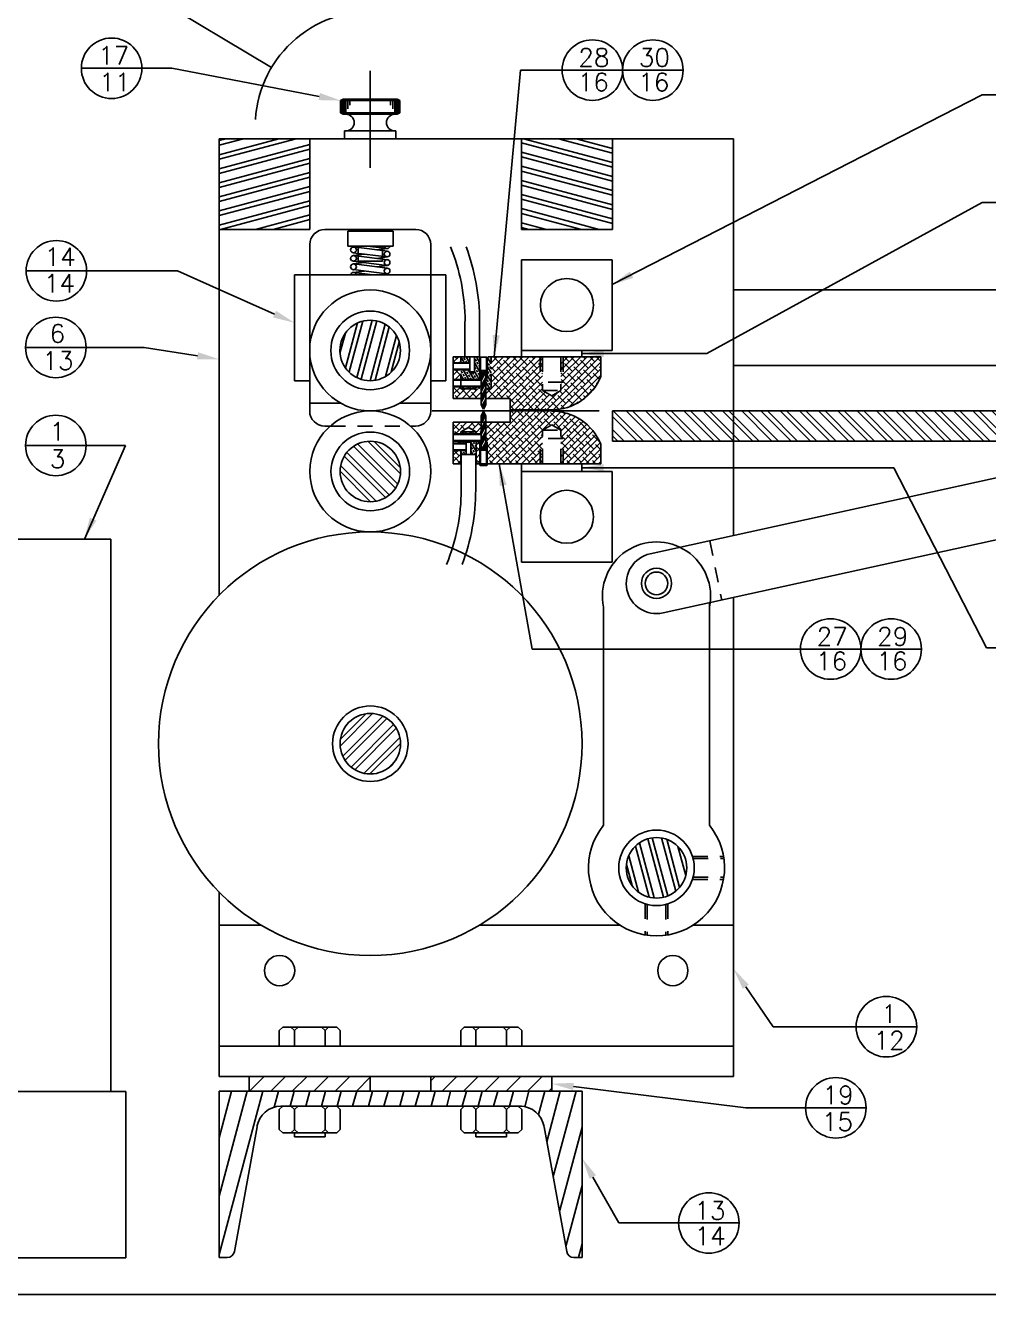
# Model space of a CAD drawing. Extents: x 0 to 34, y 0 to 23.8.
# Drawn here: x 16.91 to 24.87, y 0 to 10.49 of the extents above; entities that cross this region are included whole.
import ezdxf

# ---------------------------------------------------------------- set-up
doc = ezdxf.new("R2010")
doc.units = 0
doc.header["$MEASUREMENT"] = 0
doc.linetypes.add('HIDDEN2', pattern=[0.1875, 0.125, -0.0625])
doc.layers.get('0').update_dxf_attribs({"linetype": 'CONTINUOUS'})
for name, color, linetype in [('BORDER', 5, 'CONTINUOUS'), ('DIM', 1, 'CONTINUOUS'), ('HATCH', 2, 'CONTINUOUS'), ('HIDDEN2', 6, 'HIDDEN2'), ('OBJECT', 3, 'CONTINUOUS'), ('TEXT', 1, 'CONTINUOUS')]:
    doc.layers.add(name, color=color, linetype=linetype)
doc.styles.add('SIMPLEX', font='simplex')
doc.dimstyles.get("Standard").update_dxf_attribs({"dimtxt": 0.18, "dimasz": 0.18, "dimexe": 0.18, "dimexo": 0.0625, "dimgap": 0.09, "dimtad": 0, "dimtih": 1, "dimtoh": 1, "dimdec": 4, "dimzin": 0, "dimdsep": 46, "dimtxsty": 'STANDARD', "dimcen": 0.09, "dimadec": 0, "dimazin": 0, "dimtfac": 1, "dimtdec": 4, "dimtofl": 0, "dimtmove": 0, "dimatfit": 3, "dimfxl": 1, "dimtolj": 1, "dimtzin": 0, "dimarcsym": 0})

# ---------------------------------------------------------------- blocks, each defined once
blk = doc.blocks.new('*X11')
at = {"color": 0}
for p, q in [((66.304, 43.638), (66.666, 44.989)), ((66.304, 44.121), (66.536, 44.989)), ((66.304, 44.604), (66.407, 44.989)), ((66.759, 44.856), (66.795, 44.989)), ((66.891, 44.864), (66.924, 44.989)), ((67.02, 44.864), (67.054, 44.989)), ((67.15, 44.864), (67.183, 44.989)), ((67.279, 44.864), (67.313, 44.989)), ((67.408, 44.864), (67.442, 44.989)), ((67.538, 44.864), (67.571, 44.989)), ((67.667, 44.864), (67.701, 44.989)), ((67.797, 44.864), (67.83, 44.989)), ((67.926, 44.864), (67.96, 44.989)), ((68.056, 44.864), (68.089, 44.989)), ((68.185, 44.864), (68.218, 44.989)), ((68.314, 44.864), (68.348, 44.989)), ((68.444, 44.864), (68.477, 44.989)), ((68.573, 44.864), (68.607, 44.989)), ((68.703, 44.864), (68.736, 44.989)), ((68.831, 44.86), (68.865, 44.989)), ((68.943, 44.795), (68.995, 44.989)), ((69.012, 44.57), (69.124, 44.989)), ((69.064, 44.282), (69.254, 44.989)), ((69.117, 43.994), (69.304, 44.692)), ((69.169, 43.706), (69.304, 44.209)), ((69.274, 43.614), (69.304, 43.726))]:
    blk.add_line(p, q, dxfattribs=at)
blk = doc.blocks.new('*X10')
at = {"color": 0}
for p, q in [((66.556, 44.989), (66.677, 45.11)), ((66.732, 44.989), (66.854, 45.11)), ((66.909, 44.989), (67.031, 45.11)), ((67.086, 44.989), (67.208, 45.11)), ((67.263, 44.989), (67.384, 45.11)), ((68.054, 45.073), (68.091, 45.11)), ((68.147, 44.989), (68.268, 45.11)), ((68.323, 44.989), (68.445, 45.11)), ((68.5, 44.989), (68.622, 45.11)), ((68.677, 44.989), (68.799, 45.11)), ((68.854, 44.989), (68.975, 45.11)), ((67.439, 44.989), (67.554, 45.103)), ((69.03, 44.989), (69.054, 45.012))]:
    blk.add_line(p, q, dxfattribs=at)
blk = doc.blocks.new('*X3')
at = {"color": 0}
for p, q in [((68.819, 53.11), (69.554, 52.914)), ((69.109, 53.11), (69.554, 52.991)), ((69.254, 53.11), (69.554, 53.03)), ((69.544, 53.11), (69.554, 53.108)), ((68.804, 53.076), (69.554, 52.875)), ((68.804, 52.998), (69.554, 52.797)), ((68.804, 52.959), (69.554, 52.758)), ((68.804, 52.882), (69.554, 52.681)), ((68.804, 52.843), (69.554, 52.642)), ((68.804, 52.765), (69.554, 52.564)), ((68.804, 52.726), (69.554, 52.525)), ((68.804, 52.649), (69.554, 52.448)), ((68.804, 52.61), (69.554, 52.409)), ((68.804, 52.532), (69.445, 52.36)), ((68.804, 52.493), (69.3, 52.36)), ((68.804, 52.416), (69.01, 52.36)), ((68.804, 52.377), (68.865, 52.36))]:
    blk.add_line(p, q, dxfattribs=at)
blk = doc.blocks.new('*X1')
at = {"color": 0}
for p, q in [((67.305, 47.841), (67.573, 48.11)), ((67.306, 47.896), (67.518, 48.108)), ((67.326, 47.757), (67.657, 48.088)), ((67.345, 47.723), (67.691, 48.069)), ((67.395, 47.667), (67.747, 48.019)), ((67.427, 47.645), (67.769, 47.988)), ((67.503, 47.616), (67.799, 47.911)), ((67.551, 47.611), (67.804, 47.863)), ((67.722, 47.676), (67.739, 47.692))]:
    blk.add_line(p, q, dxfattribs=at)
blk = doc.blocks.new('*X4')
at = {"color": 0}
for p, q in [((66.304, 52.94), (66.942, 53.11)), ((66.304, 53.056), (66.507, 53.11)), ((66.304, 52.978), (66.797, 53.11)), ((66.304, 53.095), (66.362, 53.11)), ((66.304, 52.862), (67.054, 53.063)), ((66.304, 52.823), (67.054, 53.024)), ((66.304, 52.746), (67.054, 52.946)), ((66.304, 52.707), (67.054, 52.908)), ((66.304, 52.629), (67.054, 52.83)), ((66.304, 52.59), (67.054, 52.791)), ((66.304, 52.513), (67.054, 52.714)), ((66.304, 52.474), (67.054, 52.675)), ((66.304, 52.396), (67.054, 52.597)), ((66.316, 52.36), (67.054, 52.558)), ((66.606, 52.36), (67.054, 52.481)), ((66.751, 52.36), (67.054, 52.442)), ((67.04, 52.36), (67.054, 52.364))]:
    blk.add_line(p, q, dxfattribs=at)
blk = doc.blocks.new('*X2')
at = {"color": 0}
for p, q in [((67.803, 50.089), (67.533, 50.36)), ((67.802, 50.144), (67.587, 50.358)), ((67.711, 49.916), (67.36, 50.268)), ((67.762, 49.971), (67.415, 50.318)), ((67.781, 50.005), (67.449, 50.337)), ((67.603, 49.865), (67.309, 50.159)), ((67.68, 49.894), (67.338, 50.236)), ((67.555, 49.86), (67.304, 50.111))]:
    blk.add_line(p, q, dxfattribs=at)
blk = doc.blocks.new('*X5')
at = {"color": 0}
for p, q in [((67.348, 50.966), (67.448, 51.338)), ((67.378, 50.932), (67.491, 51.353)), ((67.443, 50.886), (67.57, 51.36)), ((67.478, 50.872), (67.608, 51.354)), ((67.553, 50.86), (67.678, 51.327)), ((67.593, 50.864), (67.711, 51.304)), ((67.303, 51.088), (67.348, 51.254)), ((67.679, 50.895), (67.77, 51.234)), ((67.727, 50.932), (67.793, 51.178))]:
    blk.add_line(p, q, dxfattribs=at)
blk = doc.blocks.new('*X6')
at = {"color": 0}
for p, q in [((69.859, 46.592), (69.746, 47.014)), ((69.9, 46.585), (69.778, 47.04)), ((69.976, 46.591), (69.846, 47.074)), ((70.012, 46.602), (69.883, 47.082)), ((70.079, 46.642), (69.961, 47.081)), ((70.109, 46.672), (70.003, 47.07)), ((70.161, 46.77), (70.096, 47.011)), ((69.77, 46.633), (69.69, 46.934)), ((69.717, 46.687), (69.671, 46.861))]:
    blk.add_line(p, q, dxfattribs=at)
blk = doc.blocks.new('*X7')
at = {"color": 0}
for p, q in [((69.759, 50.36), (69.556, 50.564)), ((69.812, 50.36), (69.562, 50.61)), ((69.918, 50.36), (69.668, 50.61)), ((69.971, 50.36), (69.721, 50.61)), ((70.077, 50.36), (69.827, 50.61)), ((70.13, 50.36), (69.88, 50.61)), ((70.237, 50.36), (69.987, 50.61)), ((70.29, 50.36), (70.04, 50.61)), ((70.396, 50.36), (70.146, 50.61)), ((70.449, 50.36), (70.199, 50.61)), ((70.554, 50.361), (70.305, 50.61)), ((70.554, 50.414), (70.358, 50.61)), ((70.554, 50.52), (70.464, 50.61)), ((70.554, 50.573), (70.517, 50.61)), ((70.767, 50.36), (70.554, 50.573)), ((70.873, 50.36), (70.623, 50.61)), ((70.926, 50.36), (70.676, 50.61)), ((71.032, 50.36), (70.782, 50.61)), ((71.085, 50.36), (70.835, 50.61)), ((71.191, 50.36), (70.941, 50.61)), ((71.244, 50.36), (70.994, 50.61)), ((71.35, 50.36), (71.1, 50.61)), ((71.403, 50.36), (71.153, 50.61)), ((71.509, 50.36), (71.259, 50.61)), ((71.562, 50.36), (71.312, 50.61)), ((71.668, 50.36), (71.418, 50.61)), ((71.721, 50.36), (71.471, 50.61)), ((71.828, 50.36), (71.578, 50.61)), ((71.881, 50.36), (71.631, 50.61)), ((71.987, 50.36), (71.737, 50.61)), ((72.04, 50.36), (71.79, 50.61)), ((72.146, 50.36), (71.896, 50.61)), ((72.199, 50.36), (71.949, 50.61)), ((72.305, 50.36), (72.055, 50.61)), ((72.358, 50.36), (72.108, 50.61)), ((72.464, 50.36), (72.214, 50.61)), ((72.517, 50.36), (72.267, 50.61)), ((72.623, 50.36), (72.373, 50.61)), ((72.676, 50.36), (72.426, 50.61)), ((72.782, 50.36), (72.532, 50.61)), ((72.835, 50.36), (72.585, 50.61)), ((72.941, 50.36), (72.691, 50.61)), ((72.994, 50.36), (72.744, 50.61)), ((73.1, 50.36), (72.85, 50.61)), ((73.153, 50.36), (72.903, 50.61)), ((73.259, 50.36), (73.009, 50.61)), ((73.312, 50.36), (73.062, 50.61)), ((73.419, 50.36), (73.169, 50.61)), ((73.472, 50.36), (73.222, 50.61)), ((73.578, 50.36), (73.328, 50.61)), ((73.631, 50.36), (73.381, 50.61)), ((73.737, 50.36), (73.487, 50.61)), ((73.79, 50.36), (73.54, 50.61)), ((73.896, 50.36), (73.646, 50.61)), ((73.949, 50.36), (73.699, 50.61)), ((74.055, 50.36), (73.805, 50.61)), ((74.108, 50.36), (73.858, 50.61)), ((74.214, 50.36), (73.964, 50.61)), ((74.267, 50.36), (74.017, 50.61)), ((74.373, 50.36), (74.123, 50.61)), ((74.426, 50.36), (74.176, 50.61)), ((74.46, 50.432), (74.282, 50.61)), ((74.46, 50.485), (74.335, 50.61)), ((74.903, 50.36), (74.7, 50.564)), ((75.01, 50.36), (74.76, 50.61)), ((75.063, 50.36), (74.813, 50.61)), ((75.169, 50.36), (74.919, 50.61)), ((75.222, 50.36), (74.972, 50.61)), ((75.328, 50.36), (75.078, 50.61)), ((75.381, 50.36), (75.131, 50.61)), ((75.487, 50.36), (75.237, 50.61)), ((75.54, 50.36), (75.29, 50.61)), ((75.646, 50.36), (75.396, 50.61)), ((75.699, 50.36), (75.449, 50.61)), ((75.805, 50.36), (75.555, 50.61)), ((75.858, 50.36), (75.608, 50.61)), ((75.964, 50.36), (75.714, 50.61)), ((76.017, 50.36), (75.767, 50.61)), ((76.123, 50.36), (75.873, 50.61)), ((76.176, 50.36), (75.926, 50.61)), ((76.282, 50.36), (76.032, 50.61)), ((76.335, 50.36), (76.085, 50.61)), ((76.441, 50.36), (76.191, 50.61)), ((76.494, 50.36), (76.244, 50.61)), ((76.601, 50.36), (76.351, 50.61)), ((76.654, 50.36), (76.404, 50.61)), ((76.76, 50.36), (76.51, 50.61)), ((76.81, 50.363), (76.563, 50.61)), ((76.81, 50.469), (76.669, 50.61)), ((77.29, 50.36), (77.068, 50.583)), ((77.396, 50.36), (77.146, 50.61)), ((77.449, 50.36), (77.199, 50.61)), ((77.555, 50.36), (77.305, 50.61)), ((77.608, 50.36), (77.358, 50.61)), ((77.714, 50.36), (77.464, 50.61)), ((77.767, 50.36), (77.517, 50.61)), ((77.873, 50.36), (77.623, 50.61)), ((77.926, 50.36), (77.676, 50.61)), ((78.032, 50.36), (77.782, 50.61)), ((78.085, 50.36), (77.835, 50.61)), ((78.192, 50.36), (77.942, 50.61)), ((78.245, 50.36), (77.995, 50.61)), ((78.351, 50.36), (78.101, 50.61)), ((78.372, 50.392), (78.154, 50.61)), ((78.372, 50.498), (78.26, 50.61)), ((78.372, 50.551), (78.313, 50.61)), ((78.669, 50.36), (78.425, 50.604)), ((78.722, 50.36), (78.472, 50.61)), ((78.828, 50.36), (78.578, 50.61)), ((78.881, 50.36), (78.631, 50.61)), ((78.987, 50.36), (78.737, 50.61)), ((79.04, 50.36), (78.79, 50.61)), ((79.146, 50.36), (78.896, 50.61)), ((79.199, 50.36), (78.949, 50.61)), ((79.305, 50.36), (79.055, 50.61)), ((79.358, 50.36), (79.108, 50.61)), ((79.464, 50.36), (79.214, 50.61)), ((79.517, 50.36), (79.267, 50.61)), ((79.623, 50.36), (79.373, 50.61)), ((79.676, 50.36), (79.426, 50.61)), ((79.783, 50.36), (79.533, 50.61)), ((79.836, 50.36), (79.586, 50.61)), ((79.942, 50.36), (79.692, 50.61)), ((79.995, 50.36), (79.745, 50.61)), ((80.101, 50.36), (79.851, 50.61)), ((80.154, 50.36), (79.904, 50.61)), ((80.26, 50.36), (80.01, 50.61)), ((80.313, 50.36), (80.063, 50.61)), ((80.419, 50.36), (80.169, 50.61)), ((80.472, 50.36), (80.222, 50.61)), ((80.554, 50.384), (80.328, 50.61)), ((80.554, 50.438), (80.381, 50.61)), ((80.554, 50.544), (80.487, 50.61)), ((80.554, 50.597), (80.54, 50.61)), ((69.653, 50.36), (69.556, 50.458)), ((70.714, 50.36), (70.554, 50.52)), ((74.85, 50.36), (74.673, 50.538)), ((77.131, 50.36), (77.001, 50.49)), ((77.237, 50.36), (77.041, 50.556)), ((78.563, 50.36), (78.425, 50.498)), ((69.6, 50.36), (69.556, 50.405)), ((70.608, 50.36), (70.554, 50.414)), ((70.555, 50.36), (70.554, 50.361)), ((74.744, 50.36), (74.651, 50.454)), ((74.691, 50.36), (74.651, 50.401)), ((77.078, 50.36), (77.001, 50.437)), ((78.51, 50.36), (78.425, 50.445))]:
    blk.add_line(p, q, dxfattribs=at)
blk = doc.blocks.new('*X17')
at = {"color": 0}
for p, q in [((41.347, 12.086), (41.319, 12.133)), ((41.322, 12.09), (41.319, 12.095)), ((41.341, 12.133), (41.34, 12.134)), ((41.355, 12.109), (41.345, 12.125)), ((41.368, 12.086), (41.359, 12.101)), ((41.39, 12.086), (41.362, 12.134)), ((41.387, 12.128), (41.384, 12.134)), ((41.394, 12.116), (41.392, 12.12)), ((41.434, 12.122), (41.432, 12.125)), ((41.477, 12.01), (41.432, 12.087)), ((41.448, 12.098), (41.438, 12.114)), ((41.477, 12.085), (41.449, 12.134)), ((41.462, 12.073), (41.452, 12.09)), ((41.476, 12.049), (41.467, 12.065)), ((41.477, 12.122), (41.471, 12.133)), ((41.569, 12.075), (41.537, 12.131)), ((41.541, 12.087), (41.537, 12.093)), ((41.555, 12.062), (41.546, 12.078)), ((41.559, 12.13), (41.557, 12.134)), ((41.569, 12.112), (41.564, 12.122)), ((41.341, 11.945), (41.319, 11.983)), ((41.332, 11.998), (41.323, 12.015)), ((41.346, 11.974), (41.337, 11.99)), ((41.384, 11.945), (41.338, 12.026)), ((41.36, 11.95), (41.351, 11.966)), ((41.364, 12.017), (41.36, 12.026)), ((41.378, 11.993), (41.369, 12.009)), ((41.428, 11.945), (41.381, 12.026)), ((41.393, 11.969), (41.383, 11.985)), ((41.406, 11.945), (41.397, 11.96)), ((41.425, 11.987), (41.418, 12)), ((41.439, 11.963), (41.43, 11.979)), ((41.471, 11.945), (41.432, 12.012)), ((41.443, 12.03), (41.434, 12.047)), ((41.458, 12.006), (41.448, 12.022)), ((41.472, 11.982), (41.462, 11.998)), ((41.477, 11.972), (41.476, 11.974)), ((41.569, 12), (41.537, 12.056)), ((41.569, 11.925), (41.537, 11.981)), ((41.551, 11.995), (41.541, 12.011)), ((41.565, 11.97), (41.555, 11.987)), ((41.569, 12.038), (41.56, 12.054)), ((41.569, 11.962), (41.569, 11.962)), ((41.32, 11.945), (41.319, 11.945)), ((41.321, 11.868), (41.319, 11.87)), ((41.342, 11.868), (41.333, 11.885)), ((41.356, 11.882), (41.354, 11.885)), ((41.364, 11.868), (41.36, 11.874)), ((41.386, 11.868), (41.376, 11.885)), ((41.402, 11.877), (41.397, 11.885)), ((41.407, 11.868), (41.407, 11.869)), ((41.429, 11.868), (41.419, 11.885)), ((41.449, 11.871), (41.441, 11.885)), ((41.449, 11.945), (41.444, 11.955)), ((41.472, 11.868), (41.462, 11.885)), ((41.487, 11.88), (41.486, 11.882)), ((41.559, 11.868), (41.527, 11.923)), ((41.528, 11.884), (41.527, 11.886)), ((41.537, 11.868), (41.533, 11.876)), ((41.546, 11.927), (41.537, 11.944)), ((41.56, 11.903), (41.551, 11.919)), ((41.569, 11.887), (41.565, 11.895))]:
    blk.add_line(p, q, dxfattribs=at)
blk = doc.blocks.new('*X15')
at = {"color": 0}
for p, q in [((18.525, 28.138), (18.523, 28.143)), ((18.544, 28.143), (18.538, 28.153)), ((18.547, 28.138), (18.544, 28.143)), ((18.566, 28.143), (18.556, 28.16)), ((18.569, 28.138), (18.566, 28.143)), ((18.58, 28.156), (18.578, 28.16)), ((18.587, 28.143), (18.585, 28.148)), ((18.59, 28.138), (18.587, 28.143)), ((18.609, 28.143), (18.599, 28.16)), ((18.612, 28.138), (18.609, 28.143)), ((18.627, 28.15), (18.621, 28.16)), ((18.634, 28.138), (18.631, 28.142)), ((18.648, 28.151), (18.643, 28.16)), ((18.524, 28.065), (18.523, 28.068)), ((18.527, 28.06), (18.524, 28.065)), ((18.536, 28.083), (18.534, 28.086)), ((18.537, 28.005), (18.534, 28.01)), ((18.543, 28.07), (18.536, 28.083)), ((18.549, 28.06), (18.548, 28.062)), ((18.557, 28.083), (18.554, 28.088)), ((18.559, 28.005), (18.556, 28.01)), ((18.566, 28.068), (18.557, 28.083)), ((18.6, 28.083), (18.598, 28.088)), ((18.648, 28.001), (18.6, 28.083)), ((18.618, 28.015), (18.608, 28.032)), ((18.622, 28.083), (18.619, 28.088)), ((18.622, 28.083), (18.622, 28.083)), ((18.632, 27.991), (18.623, 28.007)), ((18.636, 28.059), (18.627, 28.075)), ((18.644, 28.083), (18.641, 28.088)), ((18.648, 28.039), (18.641, 28.05)), ((18.648, 28.076), (18.644, 28.083)), ((18.535, 27.972), (18.523, 27.993)), ((18.539, 28.002), (18.537, 28.005)), ((18.553, 27.978), (18.544, 27.994)), ((18.566, 27.993), (18.559, 28.005)), ((18.621, 27.972), (18.604, 28.002)), ((18.643, 27.972), (18.637, 27.983))]:
    blk.add_line(p, q, dxfattribs=at)
blk = doc.blocks.new('*X16')
at = {"color": 0}
for p, q in [((18.74, 30.991), (19.144, 31.394)), ((18.74, 31.044), (19.091, 31.394)), ((18.74, 31.097), (19.038, 31.394)), ((18.759, 30.957), (19.197, 31.394)), ((18.812, 30.957), (19.25, 31.394)), ((18.865, 30.957), (19.302, 31.393)), ((18.929, 31.339), (18.985, 31.394)), ((18.929, 31.392), (18.932, 31.394)), ((18.959, 31.369), (18.934, 31.394)), ((19.039, 31.343), (18.987, 31.394)), ((19.118, 31.316), (19.052, 31.382)), ((19.171, 31.369), (19.146, 31.394)), ((19.198, 31.237), (19.349, 31.388)), ((19.251, 31.343), (19.199, 31.394)), ((19.331, 31.316), (19.264, 31.382)), ((19.286, 31.272), (19.392, 31.378)), ((19.32, 31.253), (19.432, 31.364)), ((19.384, 31.369), (19.369, 31.383)), ((18.46, 31.241), (18.52, 31.301)), ((18.46, 31.294), (18.467, 31.301)), ((18.509, 31.236), (18.46, 31.285)), ((18.478, 31.206), (18.573, 31.301)), ((18.556, 31.242), (18.522, 31.276)), ((18.562, 31.289), (18.551, 31.301)), ((18.582, 31.257), (18.626, 31.301)), ((18.641, 31.263), (18.604, 31.301)), ((18.618, 31.24), (18.679, 31.301)), ((18.648, 31.216), (18.69, 31.259)), ((18.69, 31.267), (18.657, 31.301)), ((18.73, 31.193), (18.838, 31.301)), ((18.73, 31.246), (18.785, 31.301)), ((18.73, 31.299), (18.732, 31.301)), ((18.732, 31.141), (18.891, 31.301)), ((18.8, 31.21), (18.734, 31.276)), ((18.774, 31.289), (18.763, 31.301)), ((18.853, 31.263), (18.816, 31.301)), ((18.933, 31.236), (18.869, 31.301)), ((18.986, 31.289), (18.929, 31.346)), ((19.012, 31.21), (18.946, 31.276)), ((19.065, 31.263), (18.999, 31.329)), ((19.145, 31.236), (19.079, 31.303)), ((19.198, 31.289), (19.132, 31.356)), ((19.198, 31.237), (19.158, 31.276)), ((19.265, 31.275), (19.211, 31.329)), ((19.357, 31.236), (19.291, 31.303)), ((19.41, 31.289), (19.344, 31.356)), ((19.349, 31.228), (19.469, 31.348)), ((19.349, 31.175), (19.503, 31.329)), ((19.368, 31.141), (19.534, 31.307)), ((19.368, 31.088), (19.563, 31.284)), ((19.437, 31.21), (19.37, 31.276)), ((19.49, 31.263), (19.423, 31.329)), ((19.463, 31.343), (19.448, 31.358)), ((19.569, 31.236), (19.503, 31.303)), ((18.486, 31.206), (18.469, 31.223)), ((18.473, 31.201), (18.478, 31.206)), ((18.491, 31.201), (18.486, 31.206)), ((18.602, 31.249), (18.601, 31.25)), ((18.651, 31.201), (18.648, 31.203)), ((18.69, 31.214), (18.681, 31.223)), ((18.685, 31.201), (18.69, 31.206)), ((18.69, 31.206), (18.69, 31.206)), ((18.747, 31.157), (18.73, 31.174)), ((18.827, 31.13), (18.76, 31.197)), ((18.88, 31.183), (18.813, 31.25)), ((18.906, 31.104), (18.84, 31.17)), ((18.959, 31.157), (18.893, 31.223)), ((18.918, 30.957), (19.197, 31.235)), ((18.971, 30.957), (19.178, 31.163)), ((19.039, 31.13), (18.973, 31.197)), ((19.092, 31.183), (19.026, 31.25)), ((19.118, 31.104), (19.052, 31.17)), ((19.171, 31.157), (19.105, 31.223)), ((19.178, 31.163), (19.179, 31.165)), ((19.179, 31.165), (19.197, 31.182)), ((19.197, 31.185), (19.185, 31.197)), ((19.384, 31.157), (19.349, 31.192)), ((19.368, 31.035), (19.59, 31.258)), ((19.368, 30.982), (19.615, 31.229)), ((19.396, 30.957), (19.637, 31.198)), ((19.463, 31.13), (19.397, 31.197)), ((19.449, 30.957), (19.657, 31.165)), ((19.516, 31.183), (19.45, 31.25)), ((19.543, 31.104), (19.476, 31.17)), ((19.596, 31.157), (19.529, 31.223)), ((19.673, 31.132), (19.609, 31.197)), ((18.46, 31.135), (18.471, 31.146)), ((18.463, 31.123), (18.46, 31.126)), ((18.465, 31.068), (18.46, 31.073)), ((18.46, 31.029), (18.499, 31.068)), ((18.509, 31.024), (18.465, 31.068)), ((18.471, 31.146), (18.476, 31.151)), ((18.511, 31.128), (18.495, 31.144)), ((18.499, 31.068), (18.504, 31.073)), ((18.501, 31.123), (18.506, 31.128)), ((18.506, 31.128), (18.523, 31.144)), ((18.516, 31.123), (18.511, 31.128)), ((18.523, 31.063), (18.522, 31.064)), ((18.648, 31.11), (18.683, 31.146)), ((18.648, 31.057), (18.68, 31.09)), ((18.68, 31.118), (18.652, 31.146)), ((18.68, 31.065), (18.654, 31.091)), ((18.685, 31.113), (18.68, 31.118)), ((18.68, 31.09), (18.685, 31.095)), ((18.685, 31.06), (18.68, 31.065)), ((18.74, 31.111), (18.735, 31.116)), ((18.735, 31.092), (18.74, 31.097)), ((18.74, 31.058), (18.735, 31.063)), ((18.774, 31.077), (18.74, 31.111)), ((18.8, 30.998), (18.74, 31.058)), ((18.853, 31.051), (18.787, 31.117)), ((18.933, 31.024), (18.866, 31.091)), ((18.986, 31.077), (18.92, 31.144)), ((19.012, 30.998), (18.946, 31.064)), ((19.065, 31.051), (18.999, 31.117)), ((19.024, 30.957), (19.178, 31.11)), ((19.077, 30.957), (19.178, 31.057)), ((19.145, 31.024), (19.079, 31.091)), ((19.178, 31.098), (19.132, 31.144)), ((19.178, 31.044), (19.158, 31.064)), ((19.178, 31.11), (19.197, 31.129)), ((19.197, 31.079), (19.178, 31.098)), ((19.178, 31.057), (19.197, 31.076)), ((19.349, 31.122), (19.368, 31.141)), ((19.368, 31.12), (19.349, 31.139)), ((19.349, 31.069), (19.368, 31.088)), ((19.41, 31.077), (19.368, 31.12)), ((19.437, 30.998), (19.37, 31.064)), ((19.49, 31.051), (19.423, 31.117)), ((19.502, 30.957), (19.674, 31.13)), ((19.569, 31.024), (19.503, 31.091)), ((19.555, 30.957), (19.679, 31.081)), ((19.622, 31.077), (19.556, 31.144)), ((19.649, 30.998), (19.582, 31.064)), ((19.679, 31.074), (19.635, 31.117)), ((18.46, 30.976), (18.523, 31.038)), ((18.523, 30.957), (18.469, 31.011)), ((18.494, 30.957), (18.523, 30.985)), ((18.648, 31.004), (18.68, 31.037)), ((18.668, 30.971), (18.648, 30.991)), ((18.653, 30.957), (18.68, 30.984)), ((18.68, 31.037), (18.685, 31.042)), ((18.68, 30.984), (18.685, 30.989)), ((18.685, 31.007), (18.681, 31.011)), ((18.735, 31.039), (18.74, 31.044)), ((18.735, 30.986), (18.74, 30.991)), ((18.735, 30.957), (18.735, 30.957)), ((18.788, 30.957), (18.76, 30.985)), ((18.88, 30.971), (18.813, 31.038)), ((18.841, 30.957), (18.84, 30.958)), ((18.947, 30.957), (18.893, 31.011)), ((19, 30.957), (18.973, 30.985)), ((19.092, 30.971), (19.026, 31.038)), ((19.053, 30.957), (19.052, 30.958)), ((19.159, 30.957), (19.105, 31.011)), ((19.13, 30.957), (19.178, 31.004)), ((19.197, 31.025), (19.178, 31.044)), ((19.178, 31.004), (19.197, 31.023)), ((19.183, 30.957), (19.197, 30.97)), ((19.197, 30.972), (19.185, 30.985)), ((19.349, 31.016), (19.368, 31.035)), ((19.357, 31.024), (19.349, 31.033)), ((19.349, 30.963), (19.368, 30.982)), ((19.368, 30.961), (19.349, 30.98)), ((19.372, 30.957), (19.368, 30.961)), ((19.425, 30.957), (19.397, 30.985)), ((19.516, 30.971), (19.45, 31.038)), ((19.478, 30.957), (19.476, 30.958)), ((19.584, 30.957), (19.529, 31.011)), ((19.608, 30.957), (19.679, 31.028)), ((19.637, 30.957), (19.609, 30.985)), ((19.661, 30.957), (19.679, 30.975)), ((19.679, 31.021), (19.662, 31.038))]:
    blk.add_line(p, q, dxfattribs=at)
blk = doc.blocks.new('*X18')
at = {"color": 0}
for p, q in [((41.257, 12.089), (41.302, 12.134)), ((41.266, 12.086), (41.257, 12.094)), ((41.286, 12.118), (41.27, 12.134)), ((41.307, 12.086), (41.319, 12.098)), ((41.542, 11.79), (41.885, 12.134)), ((41.569, 11.871), (41.832, 12.134)), ((41.569, 11.924), (41.779, 12.134)), ((41.569, 11.977), (41.726, 12.134)), ((41.569, 12.03), (41.673, 12.134)), ((41.569, 12.083), (41.62, 12.134)), ((41.578, 12.092), (41.569, 12.1)), ((41.657, 12.065), (41.591, 12.131)), ((41.595, 11.79), (41.938, 12.134)), ((41.648, 11.79), (41.975, 12.117)), ((41.737, 12.038), (41.671, 12.105)), ((41.71, 12.118), (41.695, 12.134)), ((41.701, 11.79), (41.975, 12.064)), ((41.79, 12.092), (41.748, 12.134)), ((41.817, 12.012), (41.75, 12.078)), ((41.87, 12.065), (41.803, 12.131)), ((41.949, 12.038), (41.883, 12.105)), ((41.923, 12.118), (41.907, 12.134)), ((41.975, 12.119), (41.96, 12.134)), ((41.975, 12.066), (41.962, 12.078)), ((41.975, 12.117), (41.991, 12.134)), ((41.994, 12.1), (41.975, 12.119)), ((41.975, 12.064), (41.994, 12.083)), ((41.994, 12.047), (41.975, 12.066)), ((42.031, 11.696), (42.469, 12.134)), ((42.084, 11.697), (42.476, 12.088)), ((42.146, 12.129), (42.15, 12.134)), ((42.146, 11.864), (42.416, 12.134)), ((42.146, 12.076), (42.165, 12.095)), ((42.165, 12.095), (42.203, 12.134)), ((42.165, 12.042), (42.256, 12.134)), ((42.165, 11.989), (42.31, 12.134)), ((42.165, 11.936), (42.363, 12.134)), ((42.214, 12.092), (42.172, 12.134)), ((42.241, 12.012), (42.175, 12.078)), ((42.294, 12.065), (42.228, 12.131)), ((42.373, 12.038), (42.307, 12.105)), ((42.347, 12.118), (42.331, 12.134)), ((42.426, 12.092), (42.384, 12.134)), ((42.453, 12.012), (42.387, 12.078)), ((42.476, 12.095), (42.44, 12.131)), ((41.257, 11.983), (41.3, 12.026)), ((41.26, 11.985), (41.257, 11.988)), ((41.272, 11.945), (41.319, 11.992)), ((41.319, 11.979), (41.273, 12.025)), ((41.604, 12.012), (41.569, 12.047)), ((41.631, 11.932), (41.569, 11.994)), ((41.684, 11.985), (41.618, 12.052)), ((41.71, 11.906), (41.644, 11.972)), ((41.763, 11.959), (41.697, 12.025)), ((41.726, 11.762), (41.975, 12.011)), ((41.843, 11.932), (41.777, 11.999)), ((41.896, 11.985), (41.83, 12.052)), ((41.923, 11.906), (41.856, 11.972)), ((41.975, 11.96), (41.909, 12.025)), ((41.975, 12.011), (41.994, 12.03)), ((41.975, 11.958), (41.994, 11.977)), ((41.976, 11.959), (41.975, 11.96)), ((41.994, 11.994), (41.989, 11.999)), ((42.144, 11.703), (42.476, 12.035)), ((42.161, 12.038), (42.146, 12.054)), ((42.146, 12.023), (42.165, 12.042)), ((42.165, 11.982), (42.146, 12.001)), ((42.146, 11.97), (42.165, 11.989)), ((42.188, 11.959), (42.165, 11.982)), ((42.267, 11.932), (42.201, 11.999)), ((42.215, 11.721), (42.476, 11.982)), ((42.32, 11.985), (42.254, 12.052)), ((42.347, 11.906), (42.281, 11.972)), ((42.4, 11.959), (42.334, 12.025)), ((42.465, 11.947), (42.413, 11.999)), ((42.476, 12.042), (42.466, 12.052)), ((41.257, 11.824), (41.318, 11.885)), ((41.257, 11.877), (41.265, 11.885)), ((41.313, 11.826), (41.257, 11.882)), ((41.276, 11.79), (41.354, 11.868)), ((41.3, 11.945), (41.299, 11.946)), ((41.392, 11.8), (41.326, 11.866)), ((41.329, 11.79), (41.407, 11.868)), ((41.382, 11.79), (41.46, 11.868)), ((41.445, 11.853), (41.43, 11.868)), ((41.487, 11.864), (41.483, 11.868)), ((41.527, 11.828), (41.566, 11.868)), ((41.604, 11.8), (41.538, 11.866)), ((41.578, 11.879), (41.569, 11.888)), ((41.657, 11.853), (41.591, 11.919)), ((41.737, 11.826), (41.671, 11.893)), ((41.79, 11.879), (41.724, 11.946)), ((41.726, 11.709), (41.975, 11.958)), ((41.817, 11.8), (41.75, 11.866)), ((41.766, 11.696), (41.994, 11.924)), ((41.87, 11.853), (41.803, 11.919)), ((41.819, 11.696), (41.994, 11.871)), ((41.949, 11.826), (41.883, 11.893)), ((41.994, 11.888), (41.936, 11.946)), ((42.029, 11.8), (41.962, 11.866)), ((42.146, 11.917), (42.154, 11.926)), ((42.165, 11.929), (42.148, 11.946)), ((42.154, 11.926), (42.165, 11.936)), ((42.214, 11.879), (42.165, 11.929)), ((42.241, 11.8), (42.175, 11.866)), ((42.294, 11.853), (42.228, 11.919)), ((42.373, 11.826), (42.307, 11.893)), ((42.327, 11.78), (42.423, 11.876)), ((42.426, 11.88), (42.36, 11.946)), ((42.403, 11.85), (42.387, 11.866)), ((42.447, 11.912), (42.44, 11.919)), ((41.296, 11.79), (41.273, 11.813)), ((41.455, 11.79), (41.406, 11.84)), ((41.435, 11.79), (41.487, 11.841)), ((41.487, 11.811), (41.485, 11.813)), ((41.667, 11.79), (41.618, 11.84)), ((41.72, 11.79), (41.697, 11.813)), ((41.763, 11.747), (41.726, 11.785)), ((41.843, 11.72), (41.777, 11.787)), ((41.896, 11.773), (41.83, 11.84)), ((41.92, 11.696), (41.856, 11.76)), ((41.872, 11.696), (42.017, 11.841)), ((41.976, 11.747), (41.909, 11.813)), ((41.925, 11.696), (42.051, 11.822)), ((41.978, 11.696), (42.124, 11.842)), ((42.055, 11.72), (41.989, 11.787)), ((42.128, 11.7), (42.068, 11.76)), ((42.108, 11.773), (42.07, 11.811)), ((42.188, 11.747), (42.121, 11.813)), ((42.161, 11.826), (42.138, 11.85)), ((42.252, 11.736), (42.201, 11.787)), ((42.319, 11.775), (42.254, 11.84)), ((42.287, 11.754), (42.281, 11.76)), ((42.349, 11.797), (42.334, 11.813)), ((41.761, 11.696), (41.726, 11.732)), ((41.814, 11.696), (41.803, 11.707)), ((41.973, 11.696), (41.936, 11.734)), ((42.026, 11.696), (42.015, 11.707)), ((42.173, 11.709), (42.148, 11.734))]:
    blk.add_line(p, q, dxfattribs=at)
blk = doc.blocks.new('*X14')
at = {"color": 0}
for p, q in [((41.487, 12.097), (41.512, 12.141)), ((41.487, 12.082), (41.516, 12.134)), ((41.487, 12.067), (41.521, 12.126)), ((41.487, 12.052), (41.525, 12.119)), ((41.487, 12.007), (41.527, 12.077)), ((41.487, 11.992), (41.527, 12.062)), ((41.487, 11.977), (41.527, 12.047)), ((41.487, 11.962), (41.527, 12.032)), ((41.487, 11.917), (41.527, 11.987)), ((41.487, 11.902), (41.527, 11.972)), ((41.487, 11.887), (41.527, 11.957)), ((41.487, 11.872), (41.527, 11.942)), ((41.488, 11.83), (41.527, 11.897)), ((41.497, 11.83), (41.527, 11.882)), ((41.506, 11.83), (41.527, 11.867)), ((41.514, 11.83), (41.527, 11.852))]:
    blk.add_line(p, q, dxfattribs=at)
blk = doc.blocks.new('*X13')
at = {"color": 0}
for p, q in [((41.487, 12.457), (41.509, 12.495)), ((41.487, 12.442), (41.518, 12.495)), ((41.487, 12.427), (41.526, 12.495)), ((41.487, 12.412), (41.527, 12.482)), ((41.487, 12.367), (41.527, 12.437)), ((41.487, 12.352), (41.527, 12.422)), ((41.487, 12.337), (41.527, 12.407)), ((41.487, 12.322), (41.527, 12.392)), ((41.487, 12.277), (41.527, 12.347)), ((41.487, 12.262), (41.527, 12.332)), ((41.487, 12.247), (41.527, 12.317)), ((41.487, 12.232), (41.527, 12.302)), ((41.493, 12.199), (41.527, 12.257)), ((41.498, 12.191), (41.527, 12.242)), ((41.502, 12.184), (41.527, 12.227)), ((41.506, 12.176), (41.527, 12.212))]:
    blk.add_line(p, q, dxfattribs=at)

msp = doc.modelspace()

# ---------------------------------------------------------------- linework, layer by layer
at = {"layer": 'BORDER'}
msp.add_line((0, 0), (33, 0), dxfattribs=at)
at = {"layer": 'DIM'}
for p, q in [((18.943, 10.142), (14.396, 12.857)), ((20.582, 7.702), (20.445, 7.702)), ((20.582, 7.697), (20.445, 7.697)), ((20.665, 7.571), (20.665, 7.75)), ((20.67, 7.748), (20.665, 7.745)), ((20.67, 7.748), (20.72, 7.748)), ((20.72, 7.748), (20.725, 7.745)), ((20.725, 7.571), (20.725, 7.75)), ((20.582, 7.647), (20.445, 7.647)), ((20.582, 7.642), (20.445, 7.642)), ((20.675, 7.562), (20.445, 7.562)), ((20.67, 7.638), (20.665, 7.641)), ((20.67, 7.568), (20.665, 7.571)), ((20.67, 7.638), (20.72, 7.638)), ((20.675, 7.353), (20.675, 7.638)), ((20.715, 7.353), (20.715, 7.638)), ((20.72, 7.638), (20.725, 7.641)), ((20.72, 7.568), (20.725, 7.571)), ((20.675, 7.502), (20.445, 7.502)), ((20.695, 7.318), (20.675, 7.353)), ((20.695, 7.318), (20.675, 7.353)), ((20.695, 7.318), (20.715, 7.353)), ((20.695, 7.318), (20.715, 7.353)), ((20.271, 7.303), (21.65, 7.303)), ((20.695, 7.298), (20.675, 7.263)), ((20.695, 7.298), (20.675, 7.263)), ((20.675, 7.263), (20.675, 6.978)), ((20.695, 7.298), (20.715, 7.263)), ((20.695, 7.298), (20.715, 7.263)), ((20.715, 7.263), (20.715, 6.978)), ((20.675, 7.114), (20.445, 7.114)), ((20.675, 7.054), (20.445, 7.054)), ((20.551, 7.036), (20.445, 7.036)), ((20.67, 7.048), (20.665, 7.045)), ((20.665, 7.045), (20.665, 6.856)), ((20.72, 7.048), (20.725, 7.045)), ((20.725, 7.045), (20.725, 6.856)), ((20.551, 6.976), (20.445, 6.976)), ((20.67, 6.978), (20.665, 6.975)), ((20.67, 6.978), (20.72, 6.978)), ((20.67, 6.978), (20.67, 6.853)), ((20.72, 6.978), (20.725, 6.975)), ((20.72, 6.978), (20.72, 6.853)), ((20.67, 6.853), (20.665, 6.856)), ((20.67, 6.853), (20.72, 6.853)), ((20.72, 6.853), (20.725, 6.856))]:
    msp.add_line(p, q, dxfattribs=at)
msp.add_arc((19.761, 9.653), 0.953, 83.8551, 176.4232, dxfattribs=at)
at = {"layer": 'HATCH'}
for p, q in [((20.541, 7.75), (20.541, 8.043)), ((20.661, 7.75), (20.661, 8.043)), ((20.541, 7.75), (20.661, 7.75)), ((20.582, 7.625), (20.582, 7.75)), ((20.62, 7.625), (20.62, 7.75)), ((20.582, 7.625), (20.62, 7.625)), ((20.582, 7.625), (20.601, 7.614)), ((20.62, 7.625), (20.601, 7.614)), ((20.551, 7.046), (20.57, 7.057)), ((20.551, 7.046), (20.589, 7.046)), ((20.551, 7.046), (20.551, 6.943)), ((20.589, 7.046), (20.57, 7.057)), ((20.589, 7.046), (20.589, 6.943)), ((20.51, 6.943), (20.63, 6.943)), ((20.51, 6.943), (20.51, 6.651)), ((20.63, 6.943), (20.63, 6.651))]:
    msp.add_line(p, q, dxfattribs=at)
for centre, radius, start, end in [((18.907, 8.044), 1.635, 0, 22.1563), ((18.907, 8.044), 1.755, 0, 20.5697), ((18.875, 6.651), 1.635, 337.8437, 0), ((18.875, 6.651), 1.755, 339.4303, 0)]:
    msp.add_arc(centre, radius, start, end, dxfattribs=at)
at = {"layer": 'HIDDEN2'}
for p, q in [((20.508, 7.75), (20.758, 7.75)), ((20.508, 7.485), (20.508, 7.75)), ((20.758, 7.485), (20.758, 7.75)), ((21.163, 7.75), (21.163, 7.542)), ((21.182, 7.75), (21.182, 7.471)), ((21.334, 7.75), (21.334, 7.471)), ((21.353, 7.75), (21.353, 7.542)), ((20.508, 7.485), (20.675, 7.485)), ((20.715, 7.485), (20.758, 7.485)), ((21.353, 7.542), (21.163, 7.542)), ((21.182, 7.471), (21.258, 7.427)), ((21.182, 7.471), (21.334, 7.471)), ((21.334, 7.471), (21.258, 7.427)), ((19.428, 7.178), (20.09, 7.178)), ((21.182, 7.145), (21.258, 7.189)), ((21.182, 6.866), (21.182, 7.145)), ((21.182, 7.145), (21.334, 7.145)), ((21.334, 7.145), (21.258, 7.189)), ((21.334, 6.866), (21.334, 7.145)), ((21.353, 7.074), (21.163, 7.074)), ((21.163, 6.866), (21.163, 7.074)), ((21.353, 6.866), (21.353, 7.074)), ((22.564, 6.23), (22.664, 5.74)), ((22.422, 3.622), (22.679, 3.622)), ((22.427, 3.603), (22.682, 3.603)), ((22.422, 3.432), (22.679, 3.432)), ((22.427, 3.451), (22.682, 3.451)), ((22.029, 3.23), (22.029, 2.973)), ((22.048, 3.224), (22.048, 2.97)), ((22.2, 3.224), (22.2, 2.97)), ((22.219, 3.23), (22.219, 2.973))]:
    msp.add_line(p, q, dxfattribs=at)
at = {"layer": 'OBJECT'}
for p, q in [((19.759, 10.115), (19.759, 9.312)), ((19.536, 9.88), (19.514, 9.868)), ((19.514, 9.868), (19.514, 9.768)), ((19.514, 9.868), (20.004, 9.868)), ((19.516, 9.868), (19.516, 9.768)), ((19.519, 9.768), (19.519, 9.868)), ((19.523, 9.868), (19.523, 9.768)), ((19.528, 9.768), (19.528, 9.868)), ((19.536, 9.88), (19.982, 9.88)), ((19.536, 9.868), (19.536, 9.768)), ((19.545, 9.768), (19.545, 9.868)), ((19.557, 9.868), (19.557, 9.771)), ((19.573, 9.799), (19.573, 9.868)), ((19.591, 9.868), (19.591, 9.831)), ((19.61, 9.864), (19.61, 9.868)), ((19.908, 9.864), (19.908, 9.868)), ((19.927, 9.868), (19.927, 9.831)), ((19.946, 9.799), (19.946, 9.868)), ((19.961, 9.868), (19.961, 9.771)), ((19.974, 9.768), (19.974, 9.868)), ((19.982, 9.88), (20.004, 9.868)), ((19.983, 9.868), (19.983, 9.768)), ((19.99, 9.768), (19.99, 9.868)), ((19.996, 9.868), (19.996, 9.768)), ((20, 9.768), (20, 9.868)), ((20.002, 9.868), (20.002, 9.768)), ((20.004, 9.868), (20.004, 9.768)), ((19.536, 9.755), (19.514, 9.768)), ((19.514, 9.768), (20.004, 9.768)), ((19.982, 9.755), (20.004, 9.768)), ((19.536, 9.755), (19.982, 9.755)), ((18.509, 9.553), (22.759, 9.553)), ((18.509, 9.553), (18.509, 8.803)), ((18.509, 9.553), (18.509, 5.778)), ((19.259, 9.553), (18.509, 9.553)), ((19.259, 9.553), (19.259, 8.803)), ((19.547, 9.617), (19.971, 9.617)), ((19.547, 9.617), (19.547, 9.553)), ((19.971, 9.617), (19.971, 9.553)), ((21.759, 9.553), (21.009, 9.553)), ((21.009, 9.553), (21.009, 8.803)), ((21.759, 9.553), (21.759, 8.803)), ((22.759, 9.553), (22.759, 6.273)), ((19.259, 8.803), (18.509, 8.803)), ((19.259, 8.803), (18.509, 8.803)), ((19.259, 8.803), (18.509, 8.803)), ((20.134, 8.803), (19.384, 8.803)), ((19.947, 8.79), (19.572, 8.79)), ((19.572, 8.79), (19.572, 8.665)), ((19.683, 8.803), (19.683, 8.79)), ((19.835, 8.803), (19.835, 8.79)), ((19.947, 8.79), (19.947, 8.665)), ((21.759, 8.803), (21.009, 8.803)), ((21.759, 8.803), (21.009, 8.803)), ((19.259, 7.428), (19.259, 8.678)), ((19.947, 8.665), (19.572, 8.665)), ((19.68, 8.665), (19.617, 8.658)), ((19.895, 8.576), (19.617, 8.611)), ((19.901, 8.623), (19.623, 8.658)), ((19.659, 8.665), (19.659, 8.54)), ((19.759, 8.665), (19.759, 8.663)), ((19.895, 8.646), (19.759, 8.663)), ((19.901, 8.646), (19.809, 8.634)), ((19.859, 8.665), (19.859, 8.54)), ((20.259, 7.428), (20.259, 8.678)), ((19.71, 8.599), (19.617, 8.588)), ((19.895, 8.506), (19.617, 8.541)), ((19.71, 8.529), (19.617, 8.518)), ((19.901, 8.553), (19.623, 8.588)), ((19.901, 8.483), (19.623, 8.518)), ((19.859, 8.54), (19.659, 8.54)), ((19.901, 8.576), (19.809, 8.564)), ((19.901, 8.506), (19.809, 8.495)), ((21.008, 8.553), (21.008, 7.803)), ((21.758, 8.553), (21.008, 8.553)), ((21.758, 7.803), (21.758, 8.553)), ((20.383, 8.428), (19.133, 8.428)), ((19.133, 7.553), (19.133, 8.428)), ((20.383, 8.428), (19.133, 8.428)), ((19.258, 8.428), (19.258, 7.303)), ((19.895, 8.436), (19.617, 8.471)), ((19.71, 8.459), (19.617, 8.448)), ((19.759, 8.431), (19.623, 8.448)), ((19.759, 8.431), (19.759, 8.428)), ((20.258, 7.303), (20.258, 8.428)), ((20.383, 7.553), (20.383, 8.428)), ((22.759, 8.303), (32.759, 8.303)), ((21.758, 7.803), (21.008, 7.803)), ((21.008, 7.75), (21.008, 7.803)), ((21.508, 7.75), (21.508, 7.803)), ((20.445, 7.407), (20.445, 7.75)), ((20.445, 7.75), (20.508, 7.75)), ((20.67, 7.568), (20.67, 7.75)), ((20.72, 7.568), (20.72, 7.75)), ((20.758, 7.75), (21.664, 7.75)), ((21.664, 7.588), (21.664, 7.75)), ((22.759, 7.678), (30.577, 7.678)), ((19.258, 7.553), (19.133, 7.553)), ((20.258, 7.553), (20.383, 7.553)), ((20.675, 7.557), (20.445, 7.557)), ((20.67, 7.568), (20.675, 7.565)), ((20.675, 7.568), (20.67, 7.568)), ((20.675, 7.407), (20.675, 7.565)), ((20.72, 7.568), (20.715, 7.568)), ((20.715, 7.565), (20.72, 7.568)), ((20.715, 7.407), (20.715, 7.565)), ((20.675, 7.507), (20.445, 7.507)), ((19.516, 7.366), (19.258, 7.366)), ((20.258, 7.366), (20, 7.366)), ((20.445, 7.407), (20.675, 7.407)), ((20.715, 7.407), (20.914, 7.407)), ((20.914, 7.313), (20.914, 7.407)), ((20.914, 7.313), (21.258, 7.313)), ((20.914, 7.303), (21.258, 7.303)), ((20.914, 7.303), (20.914, 7.209)), ((21.761, 7.303), (32.761, 7.303)), ((21.761, 7.053), (21.761, 7.303)), ((22.759, 7.303), (32.759, 7.303)), ((19.383, 7.178), (19.428, 7.178)), ((20.09, 7.178), (20.133, 7.178)), ((20.445, 7.209), (20.914, 7.209)), ((20.445, 7.209), (20.445, 6.865)), ((20.508, 7.131), (20.57, 7.167)), ((20.633, 7.131), (20.57, 7.167)), ((20.675, 7.209), (20.675, 7.051)), ((20.715, 7.209), (20.715, 7.051)), ((20.675, 7.109), (20.445, 7.109)), ((20.675, 7.059), (20.445, 7.059)), ((20.551, 7.031), (20.445, 7.031)), ((20.508, 7.131), (20.633, 7.131)), ((20.508, 7.109), (20.508, 7.131)), ((20.508, 7.031), (20.508, 7.059)), ((20.551, 7.044), (20.551, 6.943)), ((20.589, 7.044), (20.589, 6.943)), ((20.633, 7.109), (20.633, 7.131)), ((20.633, 6.865), (20.633, 7.059)), ((20.67, 7.048), (20.675, 7.051)), ((20.67, 7.048), (20.67, 6.865)), ((20.715, 7.051), (20.72, 7.048)), ((20.72, 7.048), (20.72, 6.865)), ((21.664, 7.028), (21.664, 6.866)), ((21.761, 7.053), (32.761, 7.053)), ((20.551, 6.981), (20.445, 6.981)), ((20.508, 6.865), (20.508, 6.981)), ((20.508, 6.943), (20.633, 6.943)), ((22.071, 6.122), (25.72, 6.924)), ((20.445, 6.865), (20.51, 6.865)), ((20.63, 6.865), (21.664, 6.865)), ((21.008, 6.803), (21.008, 6.865)), ((21.508, 6.803), (21.508, 6.865)), ((21.758, 6.803), (21.008, 6.803)), ((21.008, 6.803), (21.008, 6.053)), ((21.758, 6.053), (21.758, 6.803)), ((25.827, 6.436), (22.178, 5.634)), ((17.615, 6.244), (16.615, 6.244)), ((17.615, 1.678), (17.615, 6.244)), ((21.758, 6.053), (21.008, 6.053)), ((21.687, 5.681), (21.687, 3.881)), ((22.562, 3.881), (22.562, 5.718)), ((22.759, 5.761), (22.759, 2.053)), ((18.509, 3.329), (18.509, 2.053)), ((18.509, 3.053), (18.509, 1.803)), ((18.858, 3.053), (18.509, 3.053)), ((21.821, 3.053), (20.66, 3.053)), ((22.759, 3.053), (22.427, 3.053)), ((22.759, 3.053), (22.759, 1.803)), ((22.759, 3.053), (22.759, 1.803)), ((22.759, 3.053), (22.759, 2.053)), ((19.006, 2.184), (19.035, 2.21)), ((19.035, 2.21), (19.482, 2.21)), ((19.132, 2.184), (19.103, 2.21)), ((19.132, 2.184), (19.162, 2.21)), ((19.385, 2.184), (19.356, 2.21)), ((19.385, 2.184), (19.414, 2.21)), ((19.511, 2.184), (19.482, 2.21)), ((20.506, 2.184), (20.535, 2.21)), ((20.535, 2.21), (20.982, 2.21)), ((20.632, 2.184), (20.603, 2.21)), ((20.632, 2.184), (20.662, 2.21)), ((20.885, 2.184), (20.856, 2.21)), ((20.885, 2.184), (20.914, 2.21)), ((21.011, 2.184), (20.982, 2.21)), ((19.006, 2.184), (19.006, 2.079)), ((19.132, 2.184), (19.132, 2.053)), ((19.385, 2.184), (19.385, 2.053)), ((19.511, 2.184), (19.511, 2.079)), ((20.506, 2.184), (20.506, 2.079)), ((20.632, 2.184), (20.632, 2.053)), ((20.885, 2.184), (20.885, 2.053)), ((21.011, 2.184), (21.011, 2.079)), ((18.509, 2.053), (22.759, 2.053)), ((19.006, 2.079), (19.006, 2.053)), ((19.006, 2.053), (19.511, 2.053)), ((19.511, 2.079), (19.511, 2.053)), ((20.506, 2.079), (20.506, 2.053)), ((20.506, 2.053), (21.011, 2.053)), ((21.011, 2.079), (21.011, 2.053)), ((22.759, 1.803), (22.759, 2.053)), ((18.509, 1.803), (22.759, 1.803)), ((18.759, 1.682), (18.759, 1.803)), ((19.759, 1.682), (19.759, 1.803)), ((20.259, 1.682), (20.259, 1.803)), ((21.259, 1.682), (21.259, 1.803)), ((22.634, 1.803), (22.759, 1.803)), ((17.74, 1.678), (1.181, 1.678)), ((17.74, 1.678), (17.74, 0.303)), ((18.509, 1.682), (21.509, 1.682)), ((18.509, 0.307), (18.509, 1.682)), ((18.634, 1.682), (19.384, 1.682)), ((18.634, 1.682), (19.384, 1.682)), ((18.759, 1.682), (19.759, 1.682)), ((18.759, 1.682), (18.759, 1.682)), ((19.759, 1.682), (19.759, 1.682)), ((20.259, 1.682), (21.259, 1.682)), ((20.259, 1.682), (20.259, 1.682)), ((21.259, 1.682), (21.259, 1.682)), ((21.509, 0.307), (21.509, 1.682)), ((19.006, 1.531), (19.035, 1.557)), ((19.006, 1.531), (19.006, 1.364)), ((19.02, 1.557), (21.009, 1.557)), ((19.035, 1.557), (19.482, 1.557)), ((19.132, 1.531), (19.103, 1.557)), ((19.132, 1.531), (19.162, 1.557)), ((19.132, 1.531), (19.132, 1.364)), ((19.132, 1.531), (19.132, 1.364)), ((19.385, 1.531), (19.356, 1.557)), ((19.385, 1.531), (19.414, 1.557)), ((19.385, 1.531), (19.385, 1.364)), ((19.385, 1.364), (19.385, 1.531)), ((19.385, 1.531), (19.385, 1.364)), ((19.511, 1.531), (19.482, 1.557)), ((19.511, 1.531), (19.511, 1.364)), ((20.506, 1.531), (20.535, 1.557)), ((20.506, 1.531), (20.506, 1.364)), ((20.982, 1.557), (20.535, 1.557)), ((20.632, 1.531), (20.603, 1.557)), ((20.632, 1.531), (20.662, 1.557)), ((20.632, 1.531), (20.632, 1.364)), ((20.632, 1.364), (20.632, 1.531)), ((20.632, 1.531), (20.632, 1.364)), ((20.885, 1.531), (20.856, 1.557)), ((20.885, 1.531), (20.914, 1.557)), ((20.885, 1.531), (20.885, 1.364)), ((20.885, 1.531), (20.885, 1.364)), ((21.011, 1.531), (20.982, 1.557)), ((21.011, 1.531), (21.011, 1.364)), ((18.823, 1.388), (18.636, 0.357)), ((19.006, 1.364), (19.035, 1.338)), ((19.132, 1.364), (19.103, 1.338)), ((19.132, 1.364), (19.162, 1.338)), ((19.385, 1.364), (19.356, 1.338)), ((19.385, 1.364), (19.414, 1.338)), ((19.511, 1.364), (19.482, 1.338)), ((20.506, 1.364), (20.535, 1.338)), ((20.632, 1.364), (20.603, 1.338)), ((20.632, 1.364), (20.662, 1.338)), ((20.885, 1.364), (20.856, 1.338)), ((20.885, 1.364), (20.914, 1.338)), ((21.011, 1.364), (20.982, 1.338)), ((21.195, 1.388), (21.382, 0.357)), ((19.035, 1.338), (19.482, 1.338)), ((19.132, 1.338), (19.132, 1.303)), ((19.132, 1.338), (19.385, 1.338)), ((19.132, 1.303), (19.385, 1.303)), ((19.385, 1.303), (19.385, 1.338)), ((19.385, 1.338), (19.385, 1.303)), ((20.982, 1.338), (20.535, 1.338)), ((20.632, 1.303), (20.632, 1.338)), ((20.632, 1.338), (20.632, 1.303)), ((20.885, 1.338), (20.632, 1.338)), ((20.885, 1.303), (20.632, 1.303)), ((20.885, 1.338), (20.885, 1.303)), ((17.74, 0.303), (0.559, 0.303)), ((18.509, 0.307), (18.577, 0.307)), ((21.509, 0.307), (21.441, 0.307))]:
    msp.add_line(p, q, dxfattribs=at)
msp.add_lwpolyline([(22.759, 7.303), (22.759, 7.678)], dxfattribs=at)
for centre, radius in [((19.62, 8.634), 0.0235), ((19.898, 8.6), 0.0235), ((19.62, 8.564), 0.0235), ((19.62, 8.494), 0.0235), ((19.898, 8.53), 0.0235), ((19.898, 8.46), 0.0235), ((21.384, 8.178), 0.219), ((19.758, 7.803), 0.5), ((19.758, 7.803), 0.325), ((19.758, 7.803), 0.25), ((19.758, 7.803), 0.25), ((19.759, 6.803), 0.5), ((19.759, 6.803), 0.325), ((19.759, 6.803), 0.25), ((19.759, 6.803), 0.25), ((19.759, 6.803), 0.25), ((19.759, 6.803), 0.25), ((21.384, 6.428), 0.219), ((19.759, 4.553), 1.75), ((22.124, 5.878), 0.125), ((22.124, 5.878), 0.0935), ((19.759, 4.553), 0.312), ((19.759, 4.553), 0.25), ((22.124, 3.527), 0.312), ((22.124, 3.527), 0.312), ((22.124, 3.527), 0.312), ((22.124, 3.527), 0.25), ((22.124, 3.527), 0.25), ((22.124, 3.527), 0.25), ((22.124, 3.527), 0.25), ((22.124, 3.527), 0.25), ((19.009, 2.678), 0.125), ((22.259, 2.678), 0.125)]:
    msp.add_circle(centre, radius, dxfattribs=at)
for centre, radius, start, end in [((19.557, 9.686), 0.0687, 270, 90), ((19.961, 9.686), 0.0687, 90, 270), ((19.384, 8.678), 0.125, 90, 180), ((20.134, 8.678), 0.125, 0, 90), ((19.898, 8.669), 0.0235, 189.8812, 350.1188), ((19.62, 8.424), 0.0235, 9.8812, 170.1188), ((21.258, 7.75), 0.437, 270, 338.2132), ((19.383, 7.303), 0.125, 180, 270), ((20.133, 7.303), 0.125, 270, 0), ((21.258, 6.865), 0.437, 21.7868, 90), ((22.124, 5.773), 0.447, 348.0521, 191.9479), ((22.124, 5.878), 0.25, 102.4025, 282.4025), ((22.124, 3.527), 0.562, 141.0572, 38.9428), ((19.02, 1.357), 0.2, 90, 171), ((20.997, 1.357), 0.2, 9, 90), ((18.577, 0.367), 0.06, 270, 351), ((21.441, 0.367), 0.06, 189, 270)]:
    msp.add_arc(centre, radius, start, end, dxfattribs=at)
at = {"layer": 'TEXT'}
for p, q in [((17.371, 10.135), (18.12, 10.135)), ((19.337, 9.902), (18.12, 10.135)), ((21, 10.12), (21.844, 10.12)), ((21.5, 10.12), (22.344, 10.12)), ((21.844, 10.12), (21.5, 10.12)), ((24.816, 9.916), (25.421, 9.916)), ((24.816, 9.026), (25.421, 9.026)), ((16.915, 8.461), (18.165, 8.461)), ((18.509, 8.308), (18.165, 8.461)), ((18.968, 8.104), (18.509, 8.308)), ((16.91, 7.828), (17.735, 7.828)), ((17.735, 7.828), (17.891, 7.828)), ((18.331, 7.759), (17.891, 7.828)), ((16.91, 7.018), (17.735, 7.018)), ((22.969, 5.335), (23.813, 5.335)), ((23.469, 5.335), (24.313, 5.335)), ((23.469, 5.335), (23.649, 5.335)), ((23.813, 5.335), (23.469, 5.335)), ((22.862, 2.544), (23.089, 2.214)), ((23.089, 2.214), (24.274, 2.214)), ((23.089, 2.214), (23.269, 2.214)), ((21.437, 1.721), (22.862, 1.544)), ((23.856, 1.544), (22.862, 1.544)), ((21.598, 0.971), (21.813, 0.592)), ((22.807, 0.592), (21.813, 0.592)), ((21.813, 0.592), (21.993, 0.592))]:
    msp.add_line(p, q, dxfattribs=at)
for centre in [(17.621, 10.135), (21.594, 10.12), (22.094, 10.12), (17.165, 8.461), (17.16, 7.828), (17.16, 7.018), (23.563, 5.335), (24.063, 5.335), (24.024, 2.214), (23.606, 1.544), (22.557, 0.592)]:
    msp.add_circle(centre, 0.25, dxfattribs=at)
for points in [[(19.343, 9.931), (19.332, 9.872), (19.514, 9.868)], [(18.98, 8.131), (18.956, 8.076), (19.133, 8.031)], [(18.336, 7.788), (18.327, 7.729), (18.509, 7.731)], [(22.886, 2.561), (22.837, 2.527), (22.76, 2.693)], [(21.434, 1.691), (21.441, 1.75), (21.259, 1.743)], [(21.572, 0.956), (21.624, 0.986), (21.509, 1.128)]]:
    msp.add_solid(points, dxfattribs=at)

# ---------------------------------------------------------------- block references
at = {"layer": 'DIM'}
for name, p in [('*X18', (-20.812, -4.383)), ('*X17', (-20.812, -4.383)), ('*X13', (-20.812, -4.857)), ('*X16', (1.985, -24.091)), ('*X14', (-20.812, -4.852)), ('*X15', (1.985, -21.029))]:
    msp.add_blockref(name, p, dxfattribs=at)
at = {"layer": 'HATCH'}
for name, p in [('*X4', (-47.795, -43.557)), ('*X3', (-47.795, -43.557)), ('*X5', (-47.795, -43.307)), ('*X7', (-47.795, -43.307)), ('*X2', (-47.795, -43.307)), ('*X1', (-47.795, -43.307)), ('*X6', (-47.795, -43.307)), ('*X10', (-47.795, -43.307)), ('*X11', (-47.795, -43.307))]:
    msp.add_blockref(name, p, dxfattribs=at)

# ---------------------------------------------------------------- texts
at = {"layer": 'TEXT', "style": 'SIMPLEX'}
for s, p in [('17', (17.51, 10.166)), ('28', (21.478, 10.149)), ('30', (21.978, 10.149)), ('11', (17.519, 9.946)), ('16', (21.473, 9.946)), ('16', (21.973, 9.946)), ('14', (17.067, 8.502)), ('14', (17.061, 8.283)), ('6', (17.109, 7.868)), ('13', (17.049, 7.643)), ('1', (17.109, 7.058)), ('3', (17.111, 6.832)), ('27', (23.447, 5.364)), ('29', (23.947, 5.364)), ('16', (23.442, 5.161)), ('16', (23.942, 5.161)), ('1', (23.982, 2.246)), ('12', (23.917, 2.027)), ('19', (23.497, 1.575)), ('15', (23.491, 1.354)), ('13', (22.437, 0.62)), ('14', (22.438, 0.41))]:
    msp.add_text(s, height=0.15, dxfattribs=at).set_placement(p)

# ---------------------------------------------------------------- leaders
at = {"layer": 'TEXT'}
for points in [[(20.783, 7.75), (21, 10.12)], [(21.758, 8.347), (24.816, 9.916)], [(21.508, 7.777), (22.54, 7.777), (24.816, 9.026)], [(17.396, 6.244), (17.735, 7.018)], [(20.825, 6.865), (21.097, 5.335), (23.313, 5.335)], [(21.508, 6.834), (24.085, 6.834), (24.85, 5.344), (25.028, 5.344)]]:
    msp.add_leader(points, dimstyle='STANDARD', override={"dimtxt": 0.1, "dimgap": 0.1, "dimcen": 0.1, "dimclrd": 256, "dimclre": 256, "dimclrt": 256, "dimtfac": 0.8}, dxfattribs=at)

doc.saveas('drawing.dxf')
